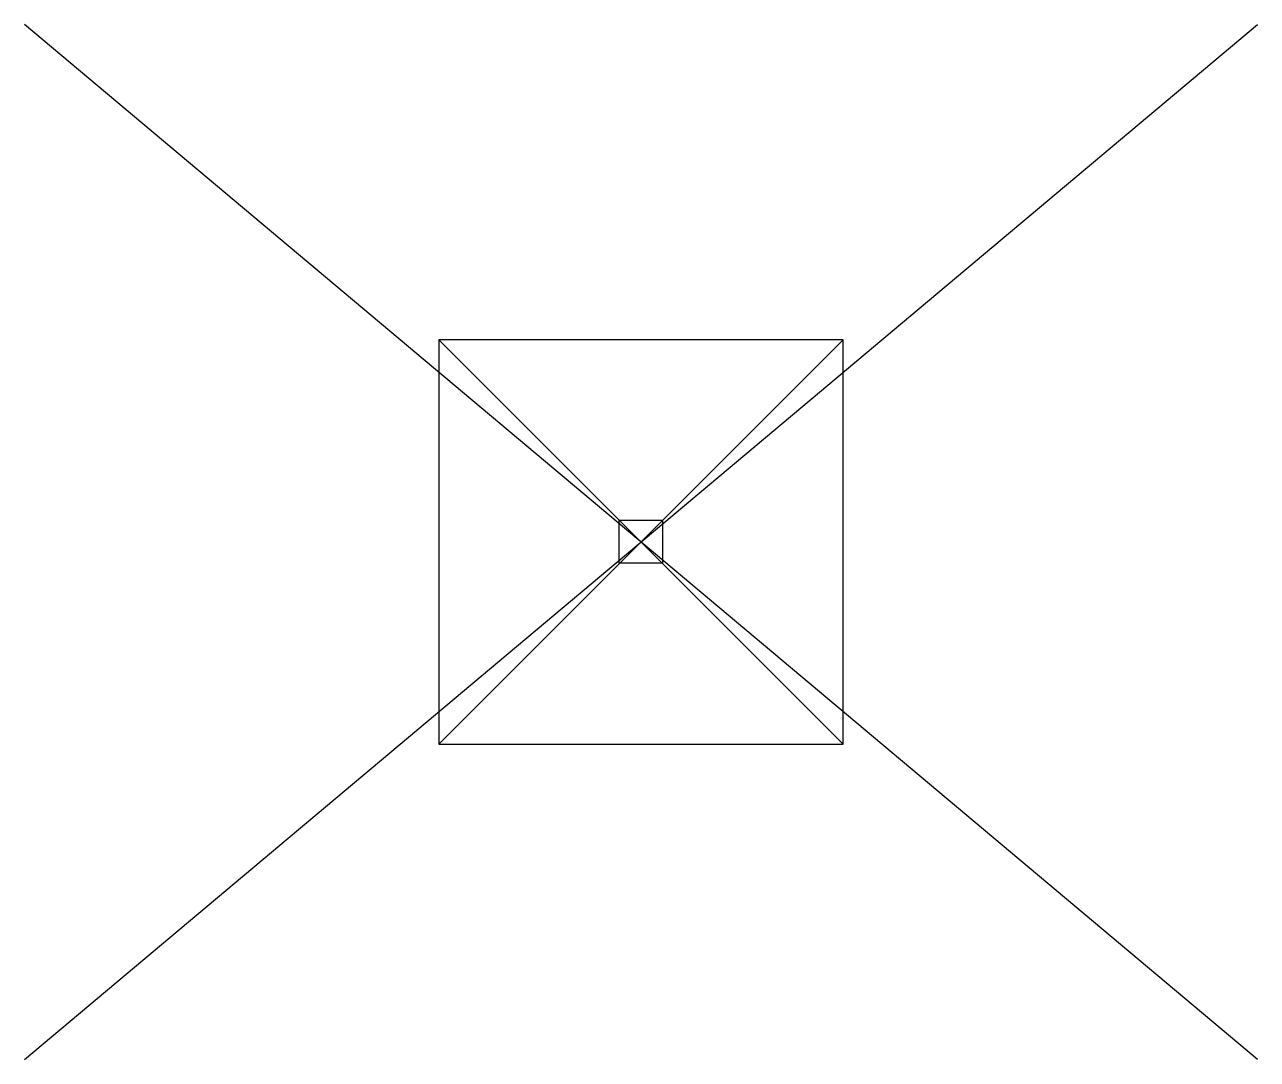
# Model space of a CAD drawing. Header units: metres. Extents: x -0.453 to 0.453, y -0.38 to 0.38.
import ezdxf

# ---------------------------------------------------------------- set-up
doc = ezdxf.new("R2010")
doc.units = ezdxf.units.M

msp = doc.modelspace()

# ---------------------------------------------------------------- linework, layer by layer
for p, q in [((-0.45272, -0.37988), (0.45272, 0.37988)), ((0.45272, -0.37988), (-0.45272, 0.37988)), ((-0.1485, 0.1485), (0.1485, -0.1485)), ((0.1485, 0.1485), (-0.1485, -0.1485))]:
    msp.add_line(p, q)
at = {"flags": 128}
for points in [[(-0.1485, -0.1485), (0.1485, -0.1485), (0.1485, 0.1485), (-0.1485, 0.1485)], [(-0.01608, 0.01608), (0.01568, 0.01608), (0.01568, -0.01564), (-0.01608, -0.01564)]]:
    msp.add_lwpolyline(points, close=True, dxfattribs=at)

doc.saveas('drawing.dxf')
